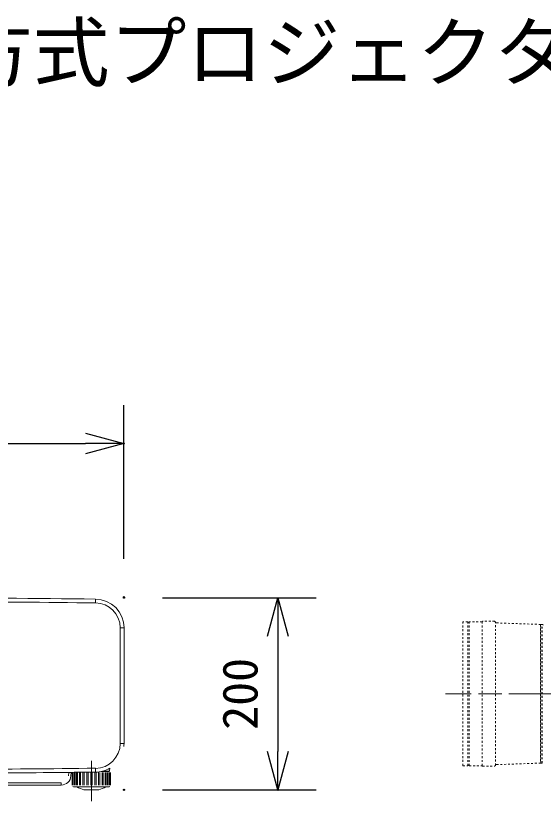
# Model space of a CAD drawing. Units: millimetres, scale not verified. Extents: x -63 to 62, y -57 to 57.
# Drawn here: x -20.38 to 7.07, y 15.85 to 56.74 of the extents above; entities that cross this region are included whole.
import ezdxf
from ezdxf.enums import TextEntityAlignment as Align

# ---------------------------------------------------------------- set-up
doc = ezdxf.new("R2010")
doc.units = ezdxf.units.MM
doc.header["$LTSCALE"] = 0.125
doc.header["$PDMODE"] = 32
doc.header["$PDSIZE"] = 0.0625
doc.linetypes.add('USER1', pattern=[50.8, 31.75, -6.35, 6.35, -6.35])
doc.linetypes.add('USER2', pattern=[1.4, 0.7, -0.7])
for name, color, linetype in [('0-0_0', 7, 'Continuous'), ('0-2_MOJI1', 7, 'Continuous'), ('0-4_DEFPOINTS', 7, 'Continuous'), ('0-6_SUNPO', 7, 'Continuous')]:
    doc.layers.add(name, color=color, linetype=linetype)
doc.layers.add('0-5_GAIKEI', color=7, linetype='Continuous', lineweight=18)
doc.styles.add('ＭＳ ゴシック', font='')
doc.styles.get('ＭＳ ゴシック').set_extended_font_data('MS Gothic')

# ---------------------------------------------------------------- blocks, each defined once
blk = doc.blocks.new('_OPEN30')
at = {"layer": '0-0_0'}
blk.add_line((0, 0), (-1, 0), dxfattribs=at)
blk.add_lwpolyline([(-1, 0.26795), (0, 0), (-1, -0.26795)], dxfattribs=at)
blk = doc.blocks.new('D6')
at = {"layer": '0-4_DEFPOINTS'}
for p in [(-15.1185, 32.4037), (-41.6185, 24.4037), (-15.1185, 24.4037)]:
    blk.add_point(p, dxfattribs=at)
at = {"layer": '0-6_SUNPO'}
for p, q in [((-41.6185, 26.4037), (-41.6185, 34.4037)), ((-15.1185, 26.4037), (-15.1185, 34.4037)), ((-39.6185, 32.4037), (-17.1185, 32.4037))]:
    blk.add_line(p, q, dxfattribs=at)
at = {"layer": '0-6_SUNPO', "xscale": 2, "yscale": 2, "rotation": 180}
blk.add_blockref('_OPEN30', (-41.6185, 32.4037), dxfattribs=at)
at = {"layer": '0-6_SUNPO', "xscale": 2, "yscale": 2}
blk.add_blockref('_OPEN30', (-15.1185, 32.4037), dxfattribs=at)
at = {"layer": '0-6_SUNPO', "style": 'ＭＳ ゴシック'}
blk.add_text('530', height=1.833, dxfattribs=at).set_placement((-30.2435, 32.9037), align=Align.BOTTOM_LEFT)
blk = doc.blocks.new('D5')
at = {"layer": '0-4_DEFPOINTS'}
for p in [(-15.1121, 24.3745), (-15.1121, 14.3745), (-7.1121, 14.3745)]:
    blk.add_point(p, dxfattribs=at)
at = {"layer": '0-6_SUNPO'}
for p, q in [((-13.1121, 24.3745), (-5.1121, 24.3745)), ((-7.1121, 22.3745), (-7.1121, 16.3745)), ((-13.1121, 14.3745), (-5.1121, 14.3745))]:
    blk.add_line(p, q, dxfattribs=at)
at = {"layer": '0-6_SUNPO', "xscale": 2, "yscale": 2}
for p, rotation in [((-7.1121, 24.3745), 90), ((-7.1121, 14.3745), 270)]:
    blk.add_blockref('_OPEN30', p, dxfattribs=dict(at, rotation=rotation))
at = {"layer": '0-6_SUNPO', "style": 'ＭＳ ゴシック'}
blk.add_text('200', height=1.833, rotation=90, dxfattribs=at).set_placement((-7.6121, 17.4995), align=Align.BOTTOM_LEFT)

msp = doc.modelspace()

# ---------------------------------------------------------------- linework, layer by layer
at = {"layer": '0-5_GAIKEI', "color": 1}
for p, q in [((-16.2298, 26.1762), (-16.2275, 26.3762)), ((-14.9451, 24.8763), (-14.9451, 18.8598)), ((-14.9451, 24.8763), (-14.7451, 24.8763)), ((-14.9451, 18.8598), (-14.7451, 18.8598)), ((-16.4452, 17.9469), (-16.4452, 15.8486)), ((-17.6248, 17.3536), (-17.6344, 17.1694)), ((-17.4427, 17.3556), (-17.4427, 16.6955)), ((-16.2304, 17.5599), (-16.2281, 17.3598)), ((-15.858, 17.4105), (-15.8654, 17.4105)), ((-15.858, 17.4105), (-15.8581, 17.4105)), ((-15.5193, 17.4105), (-15.858, 17.4105)), ((-15.777, 17.4346), (-15.7771, 17.4346)), ((-15.4476, 16.6955), (-15.4476, 17.3455)), ((-37.9894, 16.814), (-18.0089, 16.814)), ((-18.0089, 16.6955), (-18.0089, 16.814)), ((-17.3451, 16.5955), (-15.5451, 16.5955)), ((-16.8292, 16.4455), (-16.0611, 16.4455))]:
    msp.add_line(p, q, dxfattribs=at)
at = {"layer": '0-5_GAIKEI', "linetype": 'USER2'}
for p, q in [((2.8924, 25.1956), (2.8874, 25.1906)), ((2.8874, 17.7006), (2.8874, 25.1906)), ((3.1374, 25.1956), (2.8924, 25.1956)), ((3.1374, 25.1956), (3.1374, 17.6956)), ((3.2224, 25.1706), (3.1374, 25.1706)), ((3.8874, 25.1956), (3.2224, 25.1956)), ((3.2224, 25.1956), (3.2224, 17.6956)), ((3.9124, 25.2206), (3.8874, 25.1956)), ((3.8874, 17.6956), (3.8874, 25.1956)), ((4.5374, 25.2206), (3.9124, 25.2206)), ((4.5374, 25.2206), (4.5824, 25.1756)), ((4.5824, 17.7156), (4.5824, 25.1756)), ((4.6374, 25.1331), (4.5824, 25.1331)), ((4.6374, 25.1331), (6.9224, 25.056)), ((6.9224, 25.056), (6.9324, 25.0456)), ((6.9324, 25.0456), (6.9324, 17.8456)), ((6.9474, 24.9806), (6.9324, 24.9806)), ((6.9574, 25.0556), (6.9474, 25.0456)), ((6.9474, 17.8456), (6.9474, 25.0456)), ((7.0068, 25.0556), (6.9574, 25.0556)), ((7.0068, 17.8356), (7.0068, 25.0556)), ((2.8874, 17.7006), (2.8924, 17.6956)), ((2.8924, 17.6956), (3.1374, 17.6956)), ((3.1374, 17.7206), (3.2224, 17.7206)), ((3.2224, 17.6956), (3.8874, 17.6956)), ((3.8874, 17.6956), (3.9124, 17.6706)), ((3.9124, 17.6706), (4.5374, 17.6706)), ((4.5374, 17.6706), (4.5824, 17.7156)), ((4.5824, 17.7581), (4.6374, 17.7581)), ((4.6374, 17.7581), (6.9224, 17.8353)), ((6.9224, 17.8353), (6.9324, 17.8456)), ((6.9324, 17.9106), (6.9474, 17.9106)), ((6.9474, 17.8456), (6.9574, 17.8356)), ((6.9574, 17.8356), (7.0068, 17.8356))]:
    msp.add_line(p, q, dxfattribs=at)
at = {"layer": '0-5_GAIKEI'}
for p, q in [((-14.7451, 18.8598), (-14.7451, 24.8763)), ((-17.5096, 17.1694), (-17.4999, 17.355)), ((-17.3849, 16.6955), (-17.3849, 17.3562)), ((-17.3281, 17.3569), (-17.3281, 16.6955)), ((-17.2932, 16.6955), (-17.2932, 17.3572)), ((-17.2112, 17.3582), (-17.2112, 16.6955)), ((-17.1645, 16.6955), (-17.1645, 17.3587)), ((-17.0608, 16.6955), (-17.0608, 17.3599)), ((-17.0044, 16.6955), (-17.0044, 17.3605)), ((-16.8835, 16.6955), (-16.8835, 17.3619)), ((-16.8198, 16.6955), (-16.8198, 17.3626)), ((-16.687, 16.6955), (-16.687, 17.3642)), ((-16.6188, 16.6955), (-16.6188, 17.365)), ((-16.48, 16.6955), (-16.48, 17.3666)), ((-16.4103, 16.6955), (-16.4103, 17.3675)), ((-16.2715, 16.6955), (-16.2715, 17.3691)), ((-16.2033, 16.6955), (-16.2033, 17.3455)), ((-16.0705, 16.6955), (-16.0705, 17.3455)), ((-16.0068, 16.6955), (-16.0068, 17.3455)), ((-15.8859, 16.6955), (-15.8859, 17.3455)), ((-15.8295, 16.6955), (-15.8295, 17.3455)), ((-15.7258, 16.6955), (-15.7258, 17.3455)), ((-15.6791, 16.6955), (-15.6791, 17.3455)), ((-15.5971, 17.3455), (-15.5971, 16.6955)), ((-15.5622, 16.6955), (-15.5622, 17.3455)), ((-15.5054, 17.3455), (-15.5054, 16.6955)), ((-18.0089, 16.6955), (-37.9894, 16.6955))]:
    msp.add_line(p, q, dxfattribs=at)
at = {"layer": '0-5_GAIKEI', "color": 1, "linetype": 'USER1'}
for p, q in [((9.6752, 21.4456), (1.9793, 21.4456)), ((9.2483, 21.4456), (1.9851, 21.4456))]:
    msp.add_line(p, q, dxfattribs=at)
at = {"layer": '0-5_GAIKEI', "color": 1}
for points in [[(-15.5773, 17.3955), (-15.6766, 17.3955), (-15.8095, 17.3955), (-15.9189, 17.3955)], [(-15.4893, 17.5776), (-15.4943, 17.4347), (-15.4943, 17.4346)]]:
    msp.add_lwpolyline(points, dxfattribs=at)
at = {"layer": '0-5_GAIKEI'}
msp.add_lwpolyline([(-15.4951, 17.3955), (-15.5159, 17.3955), (-15.5773, 17.3955)], dxfattribs=at)
for centre, radius, start, end in [((-27.9977, -973.9825), 1000.428, 89.32585, 90.40326), ((-16.2451, 24.8763), 1.5, 0.00004, 89.3258), ((-16.2451, 18.8598), 1.5, 353.71342, 0.00004), ((-28.3777, 1014.1107), 996.8151, 270.62526, 270.69841), ((-16.2303, 18.7294), 1.3696, 270.09142, 302.87189), ((-18.0089, 17.1955), 0.5, 270, 357)]:
    msp.add_arc(centre, radius, start, end, dxfattribs=at)
at = {"layer": '0-5_GAIKEI', "color": 1}
for centre, radius, start, end in [((-28.0013, -974.5964), 1000.842, 89.32606, 89.77093), ((-16.2451, 24.8763), 1.3, 0.00004, 89.3258), ((-14.8164, 25.1235), 0.05, 357.35173, 9.81851), ((-16.2451, 18.8598), 1.3, 270.65001, 0.00004), ((-28.3777, 1014.1107), 996.8151, 270.29211, 270.62526), ((-28.4249, 1018.4594), 1000.9639, 270.30107, 270.69808), ((-17.3451, 16.6955), 0.1, 233.13009, 270), ((-16.4451, 17.8955), 1.5, 240.07355, 255.16488), ((-16.4451, 17.8955), 1.5, 284.83512, 299.92645), ((-15.5451, 16.6955), 0.1, 270, 306.87002)]:
    msp.add_arc(centre, radius, start, end, dxfattribs=at)
at = {"layer": '0-5_GAIKEI', "linetype": 'USER2'}
msp.add_arc((7.0068, 24.9806), 0.075, 30, 89.99998, dxfattribs=at)

# ---------------------------------------------------------------- block references
at = {"layer": '0-6_SUNPO'}
for name in ['D6', 'D5']:
    msp.add_blockref(name, (0.3653, 2.0711), dxfattribs=at)

# ---------------------------------------------------------------- texts
at = {"layer": '0-2_MOJI1', "style": 'ＭＳ ゴシック'}
msp.add_text('ＤＬＰ方式プロジェクター', height=2.933, dxfattribs=at).set_placement((-35.502, 52.4903), align=Align.BOTTOM_LEFT)

doc.saveas('drawing.dxf')
